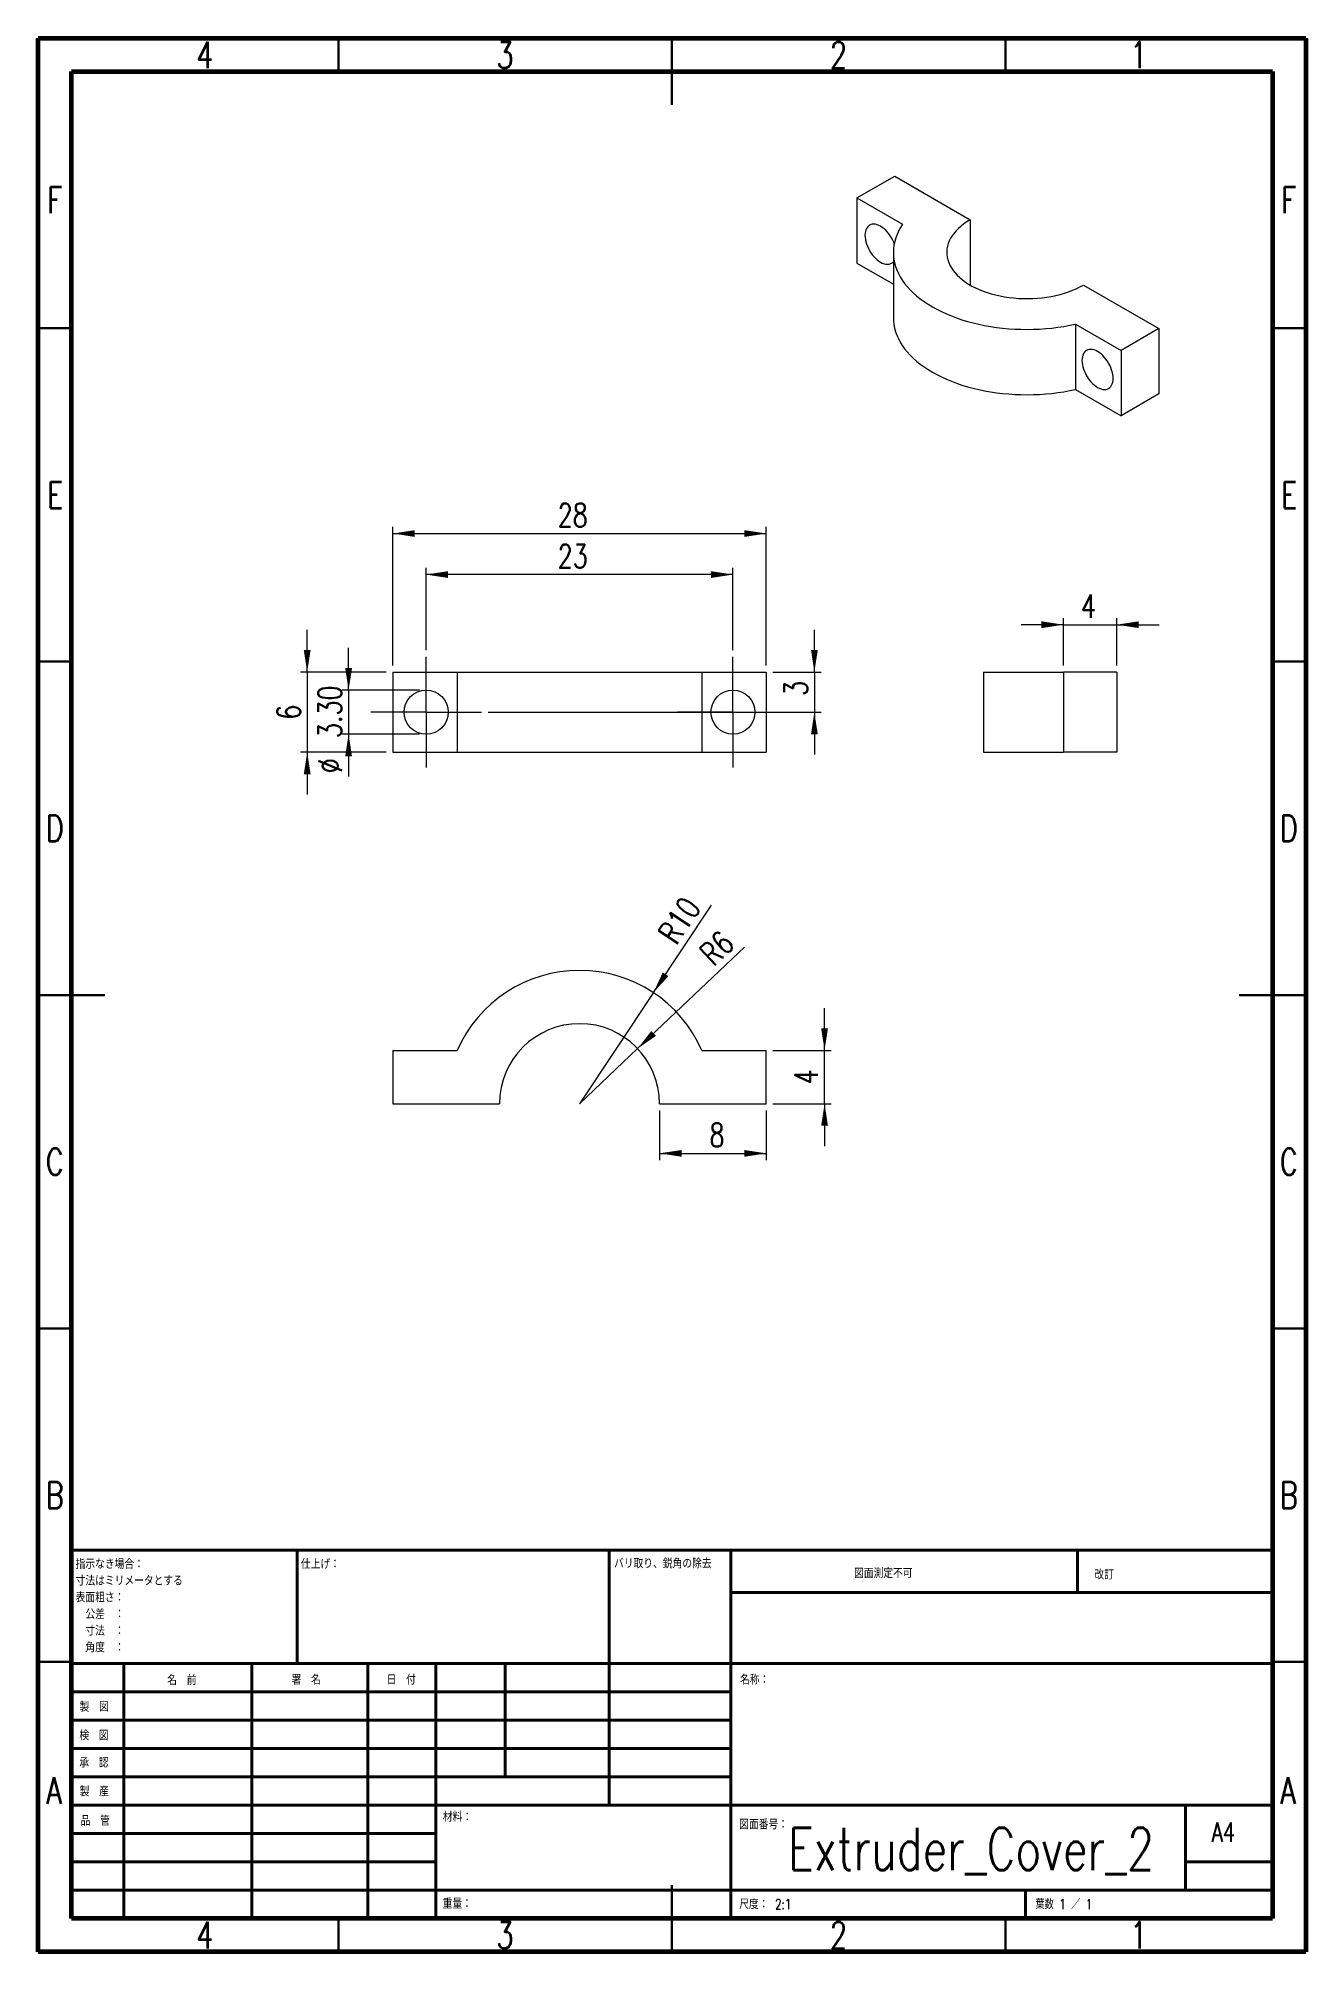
# Model space of a CAD drawing. Header units: millimetres. Extents: x 15 to 205, y 5 to 292.
import ezdxf

# ---------------------------------------------------------------- set-up
doc = ezdxf.new("R2010")
doc.units = ezdxf.units.MM
doc.styles.add('SLDTEXTSTYLE0', font='TXT', dxfattribs={"width": 0.75, "bigfont": 'bigfont'})
doc.styles.add('SLDTEXTSTYLE1', font='TXT', dxfattribs={"width": 0.65625, "bigfont": 'bigfont'})
doc.dimstyles.new('SLDDIMSTYLE0', dxfattribs={"dimtxt": 3.5, "dimasz": 3.302, "dimexe": 0, "dimexo": 0.0625, "dimgap": 0.875, "dimtad": 1, "dimlfac": 0.5, "dimrnd": 1e-09, "dimzin": 12, "dimdsep": 46, "dimtxsty": 'SLDTEXTSTYLE0', "dimsah": 1, "dimcen": 0.09, "dimadec": 0, "dimazin": 3, "dimtfac": 1, "dimtofl": 0, "dimtmove": 0, "dimatfit": 3, "dimfxl": 1, "dimfrac": 2, "dimtolj": 1, "dimtzin": 12, "dimarcsym": 0})
doc.dimstyles.new('SLDDIMSTYLE1', dxfattribs={"dimtxt": 3.5, "dimasz": 3.302, "dimexe": 0, "dimexo": 0.0625, "dimgap": 0.875, "dimtad": 1, "dimlfac": 0.5, "dimrnd": 1e-09, "dimzin": 12, "dimdsep": 46, "dimtxsty": 'SLDTEXTSTYLE0', "dimsah": 1, "dimcen": 0.09, "dimadec": 0, "dimazin": 3, "dimtfac": 1, "dimtmove": 0, "dimatfit": 0, "dimfxl": 1, "dimfrac": 2, "dimtolj": 1, "dimtzin": 12, "dimarcsym": 0})
doc.dimstyles.new('SLDDIMSTYLE2', dxfattribs={"dimtxt": 3.5, "dimasz": 3.302, "dimexe": 0, "dimexo": 0.0625, "dimgap": 0.875, "dimtad": 1, "dimlfac": 0.5, "dimrnd": 1e-09, "dimzin": 4, "dimdsep": 46, "dimtxsty": 'SLDTEXTSTYLE0', "dimsah": 1, "dimcen": 0.09, "dimadec": 0, "dimazin": 1, "dimtfac": 1, "dimtmove": 0, "dimatfit": 0, "dimfxl": 1, "dimfrac": 2, "dimtolj": 1, "dimtzin": 12, "dimarcsym": 0})
doc.dimstyles.new('SLDDIMSTYLE3', dxfattribs={"dimtxt": 3.5, "dimasz": 3.302, "dimexe": 0, "dimexo": 0.0625, "dimgap": 0.875, "dimtad": 1, "dimlfac": 0.5, "dimrnd": 1e-09, "dimzin": 12, "dimdsep": 46, "dimtxsty": 'SLDTEXTSTYLE0', "dimsah": 1, "dimcen": 0, "dimadec": 0, "dimazin": 3, "dimtfac": 1, "dimtofl": 0, "dimtmove": 0, "dimatfit": 3, "dimfxl": 1, "dimfrac": 2, "dimtolj": 1, "dimtzin": 12, "dimarcsym": 0})

# ---------------------------------------------------------------- blocks, each defined once
blk = doc.blocks.new('SW_NOTE_0')
at = {"color": 0, "linetype": 'Continuous', "lineweight": 0, "char_height": 1.5, "attachment_point": 1, "style": 'SLDTEXTSTYLE0'}
for s, insert in [('指示なき場合：', (0, 1.93)), ('寸法はミリメータとする\u3000', (0, -0.57)), ('表面粗さ：', (0, -3.07)), ('\u3000公差\u3000：', (0, -5.57)), ('\u3000寸法\u3000：', (0, -8.07)), ('\u3000角度\u3000：', (0, -10.57))]:
    blk.add_mtext(s, dxfattribs=dict(at, insert=insert))
blk = doc.blocks.new('_D')
at = {"color": 7, "linetype": 'Continuous', "lineweight": 0}
for p, q in [((68.14, 197.93), (68.14, 218.72)), ((124.14, 197.93), (124.14, 218.72)), ((68.14, 217.72), (124.14, 217.72))]:
    blk.add_line(p, q, dxfattribs=at)
for points in [[(68.14, 217.72), (71.44, 217.21), (71.44, 218.22)], [(124.14, 217.72), (120.84, 218.22), (120.84, 217.21)]]:
    blk.add_solid(points, dxfattribs=at)
at = {"color": 7, "linetype": 'Continuous', "lineweight": 0, "insert": (92.86, 222.23), "char_height": 3.5, "attachment_point": 1, "style": 'SLDTEXTSTYLE0'}
blk.add_mtext('28', dxfattribs=at)
blk = doc.blocks.new('_D_1')
at = {"color": 7, "linetype": 'Continuous', "lineweight": 0}
for p, q in [((55.31, 196.93), (55.31, 203.28)), ((67.14, 196.93), (54.31, 196.93)), ((55.31, 196.93), (55.31, 184.93)), ((67.14, 184.93), (54.31, 184.93)), ((55.31, 184.93), (55.31, 178.58))]:
    blk.add_line(p, q, dxfattribs=at)
for points in [[(55.31, 196.93), (55.82, 200.23), (54.8, 200.23)], [(55.31, 184.93), (54.8, 181.62), (55.82, 181.62)]]:
    blk.add_solid(points, dxfattribs=at)
at = {"color": 7, "linetype": 'Continuous', "lineweight": 0, "insert": (50.8, 189.79), "char_height": 3.5, "attachment_point": 1, "rotation": 90, "style": 'SLDTEXTSTYLE0'}
blk.add_mtext('6', dxfattribs=at)
blk = doc.blocks.new('_D_2')
at = {"color": 7, "linetype": 'Continuous', "lineweight": 0}
for p, q in [((61.52, 194.23), (61.52, 200.58)), ((72.14, 194.23), (60.52, 194.23)), ((61.52, 194.23), (61.52, 187.63)), ((72.14, 187.63), (60.52, 187.63)), ((61.52, 187.63), (61.52, 181.28))]:
    blk.add_line(p, q, dxfattribs=at)
for points in [[(61.52, 194.23), (62.03, 197.53), (61.01, 197.53)], [(61.52, 187.63), (61.01, 184.32), (62.03, 184.32)]]:
    blk.add_solid(points, dxfattribs=at)
at = {"color": 7, "linetype": 'Continuous', "lineweight": 0, "char_height": 3.5, "attachment_point": 1, "rotation": 90, "style": 'SLDTEXTSTYLE0'}
for s, insert in [('3.30', (56.96, 187.04)), ('%%c', (57.01, 181.76))]:
    blk.add_mtext(s, dxfattribs=dict(at, insert=insert))
blk = doc.blocks.new('_D_3')
at = {"color": 7, "linetype": 'Continuous', "lineweight": 0}
for p, q in [((73.14, 200.23), (73.14, 212.56)), ((119.14, 200.23), (119.14, 212.56)), ((119.14, 211.56), (73.14, 211.56))]:
    blk.add_line(p, q, dxfattribs=at)
for points in [[(73.14, 211.56), (76.44, 211.05), (76.44, 212.07)], [(119.14, 211.56), (115.84, 212.07), (115.84, 211.05)]]:
    blk.add_solid(points, dxfattribs=at)
at = {"color": 7, "linetype": 'Continuous', "lineweight": 0, "insert": (92.86, 216.07), "char_height": 3.5, "attachment_point": 1, "style": 'SLDTEXTSTYLE0'}
blk.add_mtext('23', dxfattribs=at)
blk = doc.blocks.new('_D_4')
at = {"color": 7, "linetype": 'Continuous', "lineweight": 0}
for p, q in [((131.34, 196.93), (131.34, 203.28)), ((125.14, 196.93), (132.34, 196.93)), ((131.34, 196.93), (131.34, 190.93)), ((82.44, 190.93), (132.34, 190.93)), ((131.34, 190.93), (131.34, 184.58))]:
    blk.add_line(p, q, dxfattribs=at)
for points in [[(131.34, 196.93), (131.85, 200.23), (130.84, 200.23)], [(131.34, 190.93), (130.84, 187.62), (131.85, 187.62)]]:
    blk.add_solid(points, dxfattribs=at)
at = {"color": 7, "linetype": 'Continuous', "lineweight": 0, "insert": (126.83, 193.37), "char_height": 3.5, "attachment_point": 1, "rotation": 90, "style": 'SLDTEXTSTYLE0'}
blk.add_mtext('3', dxfattribs=at)
blk = doc.blocks.new('SW_CENTERMARKSYMBOL_0')
at = {"color": 0, "linetype": 'Continuous', "lineweight": 0}
for p, q in [((0, 5), (0, 8.3)), ((0, 0), (0, 5)), ((-5, 0), (-8.3, 0)), ((0, 0), (-5, 0)), ((0, 0), (0, -5)), ((0, 0), (5, 0)), ((5, 0), (8.3, 0)), ((0, -5), (0, -8.3))]:
    blk.add_line(p, q, dxfattribs=at)
blk = doc.blocks.new('SW_CENTERMARKSYMBOL_1')
at = {"color": 0, "linetype": 'Continuous', "lineweight": 0}
for p, q in [((0, 5), (0, 8.3)), ((0, 0), (0, 5)), ((-5, 0), (-8.3, 0)), ((0, 0), (-5, 0)), ((0, 0), (0, -5)), ((0, 0), (5, 0)), ((5, 0), (8.3, 0)), ((0, -5), (0, -8.3))]:
    blk.add_line(p, q, dxfattribs=at)
blk = doc.blocks.new('_D_5')
at = {"color": 7, "linetype": 'Continuous', "lineweight": 0}
for q in [(115.93, 161.99), (96.14, 132.2)]:
    blk.add_line((107.21, 148.85), q, dxfattribs=at)
blk.add_solid([(107.21, 148.85), (109.46, 151.32), (108.61, 151.89)], dxfattribs=at)
at = {"color": 7, "linetype": 'Continuous', "lineweight": 0, "insert": (107.75, 157.81), "char_height": 3.5, "attachment_point": 1, "rotation": 56.4025, "style": 'SLDTEXTSTYLE0'}
blk.add_mtext('R10', dxfattribs=at)
blk = doc.blocks.new('_D_6')
at = {"color": 7, "linetype": 'Continuous', "lineweight": 0}
for q in [(120.87, 155.68), (96.14, 132.2)]:
    blk.add_line((104.84, 140.46), q, dxfattribs=at)
blk.add_solid([(104.84, 140.46), (107.59, 142.37), (106.89, 143.1)], dxfattribs=at)
at = {"color": 7, "linetype": 'Continuous', "lineweight": 0, "insert": (113.84, 155.21), "char_height": 3.5, "attachment_point": 1, "rotation": 43.5229, "style": 'SLDTEXTSTYLE0'}
blk.add_mtext('R6', dxfattribs=at)
blk = doc.blocks.new('_D_7')
at = {"color": 7, "linetype": 'Continuous', "lineweight": 0}
for p, q in [((132.87, 140.2), (132.87, 146.55)), ((125.14, 140.2), (133.87, 140.2)), ((132.87, 132.2), (132.87, 140.2)), ((125.14, 132.2), (133.87, 132.2)), ((132.87, 132.2), (132.87, 125.85))]:
    blk.add_line(p, q, dxfattribs=at)
for points in [[(132.87, 140.2), (133.38, 143.5), (132.36, 143.5)], [(132.87, 132.2), (132.36, 128.89), (133.38, 128.89)]]:
    blk.add_solid(points, dxfattribs=at)
at = {"color": 7, "linetype": 'Continuous', "lineweight": 0, "insert": (128.36, 135.08), "char_height": 3.5, "attachment_point": 1, "rotation": 90, "style": 'SLDTEXTSTYLE0'}
blk.add_mtext('4', dxfattribs=at)
blk = doc.blocks.new('_D_8')
at = {"color": 7, "linetype": 'Continuous', "lineweight": 0}
for p, q in [((108.14, 131.2), (108.14, 123.75)), ((124.14, 131.2), (124.14, 123.75)), ((108.14, 124.75), (124.14, 124.75))]:
    blk.add_line(p, q, dxfattribs=at)
for points in [[(108.14, 124.75), (111.44, 124.24), (111.44, 125.25)], [(124.14, 124.75), (120.84, 125.25), (120.84, 124.24)]]:
    blk.add_solid(points, dxfattribs=at)
at = {"color": 7, "linetype": 'Continuous', "lineweight": 0, "insert": (115.61, 129.26), "char_height": 3.5, "attachment_point": 1, "style": 'SLDTEXTSTYLE0'}
blk.add_mtext('8', dxfattribs=at)
blk = doc.blocks.new('_D_9')
at = {"color": 7, "linetype": 'Continuous', "lineweight": 0}
for p, q in [((168.68, 204.04), (162.33, 204.04)), ((168.68, 197.93), (168.68, 205.04)), ((168.68, 204.04), (176.68, 204.04)), ((176.68, 197.93), (176.68, 205.04)), ((176.68, 204.04), (183.03, 204.04))]:
    blk.add_line(p, q, dxfattribs=at)
for points in [[(168.68, 204.04), (165.38, 204.55), (165.38, 203.53)], [(176.68, 204.04), (179.98, 203.53), (179.98, 204.55)]]:
    blk.add_solid(points, dxfattribs=at)
at = {"color": 7, "linetype": 'Continuous', "lineweight": 0, "insert": (171.31, 208.55), "char_height": 3.5, "attachment_point": 1, "style": 'SLDTEXTSTYLE0'}
blk.add_mtext('4', dxfattribs=at)

msp = doc.modelspace()

# ---------------------------------------------------------------- linework, layer by layer
at = {"color": 7, "linetype": 'Continuous', "lineweight": 60}
for p, q in [((15, 5), (15, 292)), ((15, 292), (205, 292)), ((205, 292), (205, 5)), ((20, 10), (20, 287)), ((20, 287), (200, 287)), ((200, 287), (200, 10)), ((200, 10), (20, 10)), ((205, 5), (15, 5))]:
    msp.add_line(p, q, dxfattribs=at)
at = {"color": 7, "linetype": 'Continuous', "lineweight": 30}
for p, q in [((60, 287), (60, 292)), ((110, 292), (110, 282)), ((110, 287), (110, 292)), ((160, 287), (160, 292)), ((20, 248.5), (15, 248.5)), ((200, 248.5), (205, 248.5)), ((20, 198.5), (15, 198.5)), ((200, 198.5), (205, 198.5)), ((15, 148.5), (25, 148.5)), ((20, 148.5), (15, 148.5)), ((205, 148.5), (195, 148.5)), ((200, 148.5), (205, 148.5)), ((20, 98.5), (15, 98.5)), ((200, 98.5), (205, 98.5)), ((20, 48.5), (15, 48.5)), ((200, 48.5), (205, 48.5)), ((110, 5), (110, 15)), ((60, 10), (60, 5)), ((110, 10), (110, 5)), ((160, 10), (160, 5))]:
    msp.add_line(p, q, dxfattribs=at)
at = {"color": 7, "linetype": 'Continuous', "lineweight": 15}
for p, q in [((137.73, 268.045), (143.387, 271.311)), ((143.387, 271.311), (154.701, 264.78)), ((137.73, 268.045), (144.567, 264.098)), ((137.73, 268.045), (137.73, 258.247)), ((154.701, 264.78), (154.701, 254.983)), ((143.186, 259.881), (143.186, 250.083)), ((137.73, 258.247), (143.186, 255.097)), ((171.671, 254.983), (182.985, 248.451)), ((170.49, 249.133), (177.328, 245.186)), ((170.49, 249.133), (170.49, 239.335)), ((182.985, 248.451), (177.328, 245.186)), ((182.985, 248.451), (182.985, 238.653)), ((177.328, 245.186), (177.328, 235.387)), ((170.49, 239.335), (177.328, 235.387)), ((182.985, 238.653), (177.328, 235.387)), ((68.14, 196.925), (68.14, 184.925)), ((68.14, 196.925), (77.81, 196.925)), ((77.81, 196.925), (77.81, 184.925)), ((77.81, 196.925), (114.47, 196.925)), ((114.47, 196.925), (114.47, 184.925)), ((114.47, 196.925), (124.14, 196.925)), ((124.14, 196.925), (124.14, 184.925)), ((156.678, 196.925), (156.678, 184.925)), ((156.678, 196.925), (168.678, 196.925)), ((168.678, 196.925), (168.678, 184.925)), ((176.678, 196.925), (168.678, 196.925)), ((176.678, 196.925), (176.678, 184.925)), ((68.14, 184.925), (77.81, 184.925)), ((77.81, 184.925), (114.47, 184.925)), ((114.47, 184.925), (124.14, 184.925)), ((156.678, 184.925), (168.678, 184.925)), ((176.678, 184.925), (168.678, 184.925)), ((68.14, 140.196), (77.81, 140.196)), ((68.14, 140.196), (68.14, 132.196)), ((114.47, 140.196), (124.14, 140.196)), ((124.14, 132.196), (124.14, 140.196)), ((68.14, 132.196), (84.14, 132.196)), ((108.14, 132.196), (124.14, 132.196))]:
    msp.add_line(p, q, dxfattribs=at)
at = {"color": 7, "linetype": 'Continuous', "lineweight": 40}
for p, q in [((20, 65.25), (200, 65.25)), ((20, 65.25), (20, 10)), ((53.8, 48.25), (53.8, 65.25)), ((100.6, 65.25), (100.6, 27)), ((118.8, 65.25), (118.8, 10)), ((170.8, 58.875), (170.8, 65.25)), ((200, 58.875), (118.8, 58.875)), ((200, 48.25), (20, 48.25)), ((27.8, 48.25), (27.8, 10)), ((46.991, 48.25), (46.991, 10)), ((64.399, 48.25), (64.399, 10)), ((74.6, 10), (74.6, 48.25)), ((85, 31.25), (85, 48.25)), ((118.8, 44), (20, 44)), ((118.8, 39.75), (20, 39.75)), ((118.8, 35.5), (20, 35.5)), ((118.8, 31.25), (20, 31.25)), ((74.6, 27), (20, 27)), ((74.6, 27), (200, 27)), ((187, 14.25), (187, 27)), ((74.6, 22.75), (20, 22.75)), ((74.6, 18.5), (20, 18.5)), ((200, 18.5), (187, 18.5)), ((20, 14.25), (200, 14.25)), ((163, 10), (163, 14.25))]:
    msp.add_line(p, q, dxfattribs=at)
at = {"color": 7, "linetype": 'Continuous', "lineweight": 15, "flags": 128}
for points in [[(143.317, 261.204), (143.241, 261.398), (143.09, 261.732), (142.915, 262.058), (142.72, 262.372), (142.507, 262.67), (142.278, 262.948), (142.036, 263.203), (141.785, 263.432), (141.527, 263.632), (141.265, 263.8), (141.004, 263.933), (140.746, 264.032), (140.495, 264.093), (140.253, 264.117), (140.024, 264.103), (139.811, 264.052), (139.615, 263.963), (139.441, 263.838), (139.29, 263.679), (139.163, 263.488), (139.063, 263.266), (138.991, 263.018), (138.947, 262.745), (138.932, 262.452)], [(144.567, 264.098), (144.249, 263.595), (143.971, 263.085), (143.734, 262.567), (143.54, 262.043), (143.387, 261.515), (143.277, 260.984), (143.21, 260.45), (143.186, 259.915), (143.205, 259.38), (143.266, 258.845), (143.371, 258.313), (143.518, 257.785), (143.708, 257.261), (143.939, 256.742), (144.212, 256.231), (144.525, 255.727), (144.879, 255.232), (145.272, 254.747), (145.703, 254.273), (146.172, 253.811), (146.678, 253.363), (147.219, 252.928), (147.795, 252.508), (148.403, 252.104), (149.044, 251.717), (149.714, 251.347), (150.414, 250.996), (151.141, 250.664), (151.894, 250.351), (152.672, 250.06), (153.472, 249.789), (154.293, 249.54), (155.132, 249.313), (155.99, 249.109), (156.862, 248.928), (157.749, 248.77), (158.647, 248.637), (159.555, 248.527), (160.47, 248.442), (161.392, 248.382), (162.317, 248.346), (163.244, 248.335), (164.171, 248.349), (165.096, 248.388), (166.017, 248.452), (166.931, 248.54), (167.838, 248.652), (168.735, 248.789), (169.62, 248.949), (170.49, 249.133)], [(154.701, 264.78), (154.213, 264.481), (153.756, 264.166), (153.333, 263.836), (152.945, 263.492), (152.592, 263.135), (152.277, 262.767), (152, 262.389), (151.762, 262.002), (151.565, 261.608), (151.408, 261.207), (151.292, 260.802), (151.219, 260.394), (151.187, 259.984), (151.198, 259.573), (151.25, 259.164), (151.345, 258.757), (151.481, 258.354), (151.658, 257.956), (151.876, 257.565), (152.134, 257.183), (152.43, 256.81), (152.764, 256.447), (153.135, 256.097), (153.541, 255.76), (153.981, 255.437), (154.453, 255.13), (154.956, 254.84), (155.487, 254.567), (156.046, 254.313), (156.63, 254.079), (157.237, 253.865), (157.865, 253.672), (158.512, 253.501), (159.175, 253.352), (159.852, 253.226), (160.54, 253.124), (161.238, 253.046), (161.943, 252.991), (162.653, 252.961), (163.364, 252.954), (164.074, 252.973), (164.781, 253.015), (165.483, 253.082), (166.177, 253.172), (166.86, 253.286), (167.53, 253.424), (168.185, 253.584), (168.823, 253.766), (169.441, 253.969), (170.036, 254.193), (170.608, 254.438), (171.154, 254.701), (171.671, 254.983)], [(138.932, 262.452), (138.947, 262.142), (138.991, 261.819), (139.063, 261.486), (139.163, 261.149), (139.29, 260.812), (139.441, 260.478), (139.615, 260.152), (139.811, 259.838), (140.024, 259.54), (140.253, 259.262), (140.495, 259.006), (140.746, 258.778), (141.004, 258.578), (141.265, 258.41), (141.527, 258.276), (141.785, 258.178), (142.036, 258.117), (142.278, 258.093), (142.507, 258.107), (142.72, 258.158), (142.915, 258.247), (143.09, 258.372), (143.186, 258.466)], [(143.186, 250.083), (143.205, 249.581), (143.266, 249.047), (143.371, 248.515), (143.518, 247.986), (143.708, 247.462), (143.939, 246.944), (144.212, 246.432), (144.525, 245.928), (144.879, 245.434), (145.272, 244.949), (145.703, 244.475), (146.172, 244.013), (146.678, 243.564), (147.219, 243.13), (147.795, 242.71), (148.403, 242.306), (149.044, 241.919), (149.714, 241.549), (150.414, 241.198), (151.141, 240.865), (151.894, 240.553), (152.672, 240.261), (153.472, 239.99), (154.293, 239.741), (155.132, 239.514), (155.99, 239.31), (156.862, 239.129), (157.749, 238.972), (158.647, 238.838), (159.555, 238.729), (160.47, 238.644), (161.392, 238.583), (162.317, 238.548), (163.244, 238.537), (164.171, 238.551), (165.096, 238.59), (166.017, 238.653), (166.931, 238.741), (167.838, 238.854), (168.735, 238.99), (169.62, 239.151), (170.49, 239.335)], [(171.459, 243.675), (171.474, 243.364), (171.517, 243.041), (171.59, 242.709), (171.69, 242.372), (171.817, 242.035), (171.968, 241.701), (172.142, 241.375), (172.338, 241.061), (172.551, 240.763), (172.78, 240.484), (173.022, 240.229), (173.273, 240), (173.531, 239.801), (173.792, 239.633), (174.054, 239.499), (174.312, 239.401), (174.563, 239.339), (174.805, 239.315), (175.034, 239.329), (175.247, 239.381), (175.442, 239.47), (175.617, 239.594), (175.768, 239.753), (175.895, 239.945), (175.995, 240.166), (176.067, 240.415), (176.111, 240.687), (176.126, 240.98), (176.111, 241.291), (176.067, 241.614), (175.995, 241.946), (175.895, 242.283), (175.768, 242.621), (175.617, 242.954), (175.442, 243.28), (175.247, 243.594), (175.034, 243.892), (174.805, 244.171), (174.563, 244.426), (174.312, 244.655), (174.054, 244.854), (173.792, 245.022), (173.531, 245.156), (173.273, 245.254), (173.022, 245.316), (172.78, 245.34), (172.551, 245.326), (172.338, 245.274), (172.142, 245.185), (171.968, 245.061), (171.817, 244.902), (171.69, 244.71), (171.59, 244.489), (171.517, 244.24), (171.474, 243.968), (171.459, 243.675)]]:
    msp.add_lwpolyline(points, dxfattribs=at)
at = {"color": 7, "linetype": 'Continuous', "lineweight": 15}
for centre in [(73.14, 190.925), (119.14, 190.925)]:
    msp.add_circle(centre, 3.3, dxfattribs=at)
for radius, start, end in [(20, 23.57818, 156.42182), (12, 0, 180)]:
    msp.add_arc((96.14, 132.196), radius, start, end, dxfattribs=at)

# ---------------------------------------------------------------- block references
at = {"color": 7, "linetype": 'Continuous', "lineweight": 0}
for name, p in [('SW_CENTERMARKSYMBOL_1', (73.14, 190.925)), ('SW_CENTERMARKSYMBOL_0', (119.14, 190.925)), ('SW_NOTE_0', (20.594, 61.987))]:
    msp.add_blockref(name, p, dxfattribs=at)

# ---------------------------------------------------------------- texts
for s, insert, char_height, attachment_point, style in [('4', (39.96, 291.474), 3.969, 2, 'SLDTEXTSTYLE0'), ('3', (84.96, 291.474), 3.969, 2, 'SLDTEXTSTYLE0'), ('2', (134.96, 291.474), 3.969, 2, 'SLDTEXTSTYLE0'), ('1', (179.96, 291.474), 3.969, 2, 'SLDTEXTSTYLE0'), ('F', (17.458, 269.724), 3.969, 2, 'SLDTEXTSTYLE0'), ('F', (202.458, 269.724), 3.969, 2, 'SLDTEXTSTYLE0'), ('E', (17.508, 225.474), 3.969, 2, 'SLDTEXTSTYLE0'), ('E', (202.508, 225.474), 3.969, 2, 'SLDTEXTSTYLE0'), ('D', (17.453, 175.474), 3.969, 2, 'SLDTEXTSTYLE0'), ('D', (202.453, 175.474), 3.969, 2, 'SLDTEXTSTYLE0'), ('C', (17.459, 125.474), 3.969, 2, 'SLDTEXTSTYLE0'), ('C', (202.459, 125.474), 3.969, 2, 'SLDTEXTSTYLE0'), ('B', (17.471, 75.474), 3.969, 2, 'SLDTEXTSTYLE0'), ('B', (202.471, 75.474), 3.969, 2, 'SLDTEXTSTYLE0'), ('仕上げ：', (54.371, 63.919), 1.5, 1, 'SLDTEXTSTYLE0'), ('バリ取り、鋭角の除去', (101.309, 64.003), 1.5, 1, 'SLDTEXTSTYLE0'), ('図面測定不可', (137.289, 62.533), 1.5, 1, 'SLDTEXTSTYLE0'), ('改訂', (173.328, 62.335), 1.5, 1, 'SLDTEXTSTYLE0'), ('名\u3000前', (34.322, 46.501), 1.5, 1, 'SLDTEXTSTYLE0'), ('\u3000\u3000署\u3000名', (50.034, 46.562), 1.5, 1, 'SLDTEXTSTYLE0'), ('日\u3000付', (67.215, 46.576), 1.5, 1, 'SLDTEXTSTYLE0'), ('名称：', (120.202, 46.576), 1.5, 1, 'SLDTEXTSTYLE0'), ('製\u3000図', (21.189, 42.492), 1.5, 1, 'SLDTEXTSTYLE0'), ('検\u3000図', (21.156, 38.217), 1.5, 1, 'SLDTEXTSTYLE0'), ('承\u3000認', (21.147, 34.126), 1.5, 1, 'SLDTEXTSTYLE0'), ('A', (17.34, 31.168), 3.969, 2, 'SLDTEXTSTYLE0'), ('製\u3000産', (21.201, 29.796), 1.5, 1, 'SLDTEXTSTYLE0'), ('A', (202.34, 31.168), 3.969, 2, 'SLDTEXTSTYLE0'), ('材料：', (75.646, 25.986), 1.5, 1, 'SLDTEXTSTYLE0'), ('品\u3000管', (21.337, 25.412), 1.5, 1, 'SLDTEXTSTYLE0'), ('図面番号：', (120.074, 24.869), 1.5, 1, 'SLDTEXTSTYLE0'), ('Extruder_Cover_2', (154.826, 23.607), 6.35, 2, 'SLDTEXTSTYLE0'), ('A4', (190.871, 24.406), 2.9104, 1, 'SLDTEXTSTYLE0'), ('重量：', (75.618, 12.949), 1.4986, 1, 'SLDTEXTSTYLE0'), ('尺度： 2:1', (120.074, 12.9), 1.5, 1, 'SLDTEXTSTYLE0'), ('葉数 1 ／ 1', (164.478, 12.9), 1.5, 1, 'SLDTEXTSTYLE1'), ('4', (39.96, 9.474), 3.969, 2, 'SLDTEXTSTYLE0'), ('3', (84.96, 9.474), 3.969, 2, 'SLDTEXTSTYLE0'), ('2', (134.96, 9.474), 3.969, 2, 'SLDTEXTSTYLE0'), ('1', (179.96, 9.474), 3.969, 2, 'SLDTEXTSTYLE0')]:
    msp.add_mtext(s, dxfattribs=dict(at, insert=insert, char_height=char_height, attachment_point=attachment_point, style=style))

# ---------------------------------------------------------------- dimensions: what is measured, and where the dimension line sits
for base, p1, p2, dimstyle, picture, middle in [((124.14, 217.717), (68.14, 196.925), (124.14, 196.925), 'SLDDIMSTYLE0', '_D', (95.446, 217.717)), ((73.14, 211.559), (119.14, 199.225), (73.14, 199.225), 'SLDDIMSTYLE0', '_D_3', (95.446, 211.559)), ((176.678, 204.038), (168.678, 196.925), (176.678, 196.925), 'SLDDIMSTYLE1', '_D_9', (172.601, 204.038)), ((124.14, 124.747), (108.14, 132.196), (124.14, 132.196), 'SLDDIMSTYLE1', '_D_8', (116.907, 124.747))]:
    dim = msp.add_linear_dim(base=base, p1=p1, p2=p2, dimstyle=dimstyle, dxfattribs=at)
    dim.commit()
    dim.dimension.update_dxf_attribs({"geometry": picture, "text_midpoint": middle, "dimtype": 160})
for base, p1, p2, picture, middle in [((55.31, 184.925), (68.14, 196.925), (68.14, 184.925), '_D_1', (55.31, 191.08)), ((131.344, 190.925), (124.14, 196.925), (81.44, 190.925), '_D_4', (131.344, 194.659)), ((132.869, 140.196), (124.14, 132.196), (124.14, 140.196), '_D_7', (132.869, 136.372))]:
    dim = msp.add_linear_dim(base=base, p1=p1, p2=p2, angle=90, dimstyle='SLDDIMSTYLE1', dxfattribs=at)
    dim.commit()
    dim.dimension.update_dxf_attribs({"geometry": picture, "text_midpoint": middle, "dimtype": 160})
dim = msp.add_linear_dim(base=(61.522, 187.625), p1=(73.14, 194.225), p2=(73.14, 187.625), angle=90, text='%%c<>', dimstyle='SLDDIMSTYLE2', dxfattribs=at)
dim.commit()
dim.dimension.update_dxf_attribs({"geometry": '_D_2', "text_midpoint": (61.522, 188.927), "dimtype": 160})
for mpoint, picture, middle in [((107.207, 148.855), '_D_5', (113.783, 158.754)), ((104.841, 140.46), '_D_6', (118.989, 153.896))]:
    dim = msp.add_radius_dim(center=(96.14, 132.196), mpoint=mpoint, dimstyle='SLDDIMSTYLE3', dxfattribs=at)
    dim.commit()
    dim.dimension.update_dxf_attribs({"geometry": picture, "text_midpoint": middle, "dimtype": 164})

doc.saveas('drawing.dxf')
